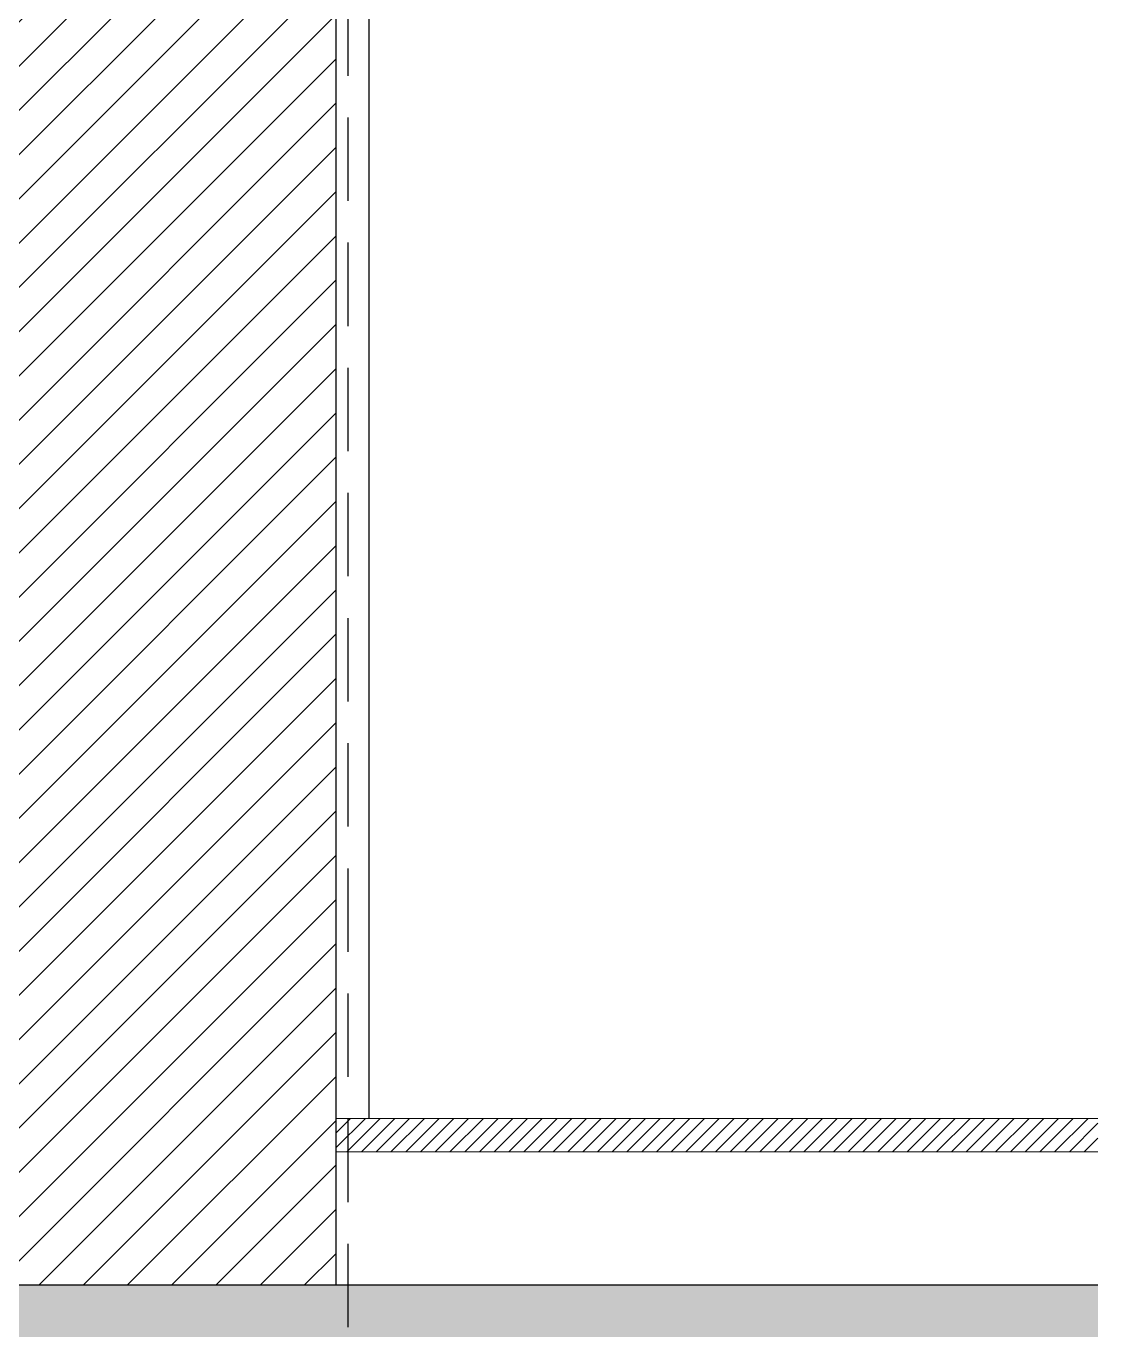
# Model space of a CAD drawing. Header units: inches. Extents: x 274057 to 444617, y 490067 to 635630.
# Drawn here: x 360109 to 360752, y 516273 to 517054 of the extents above; entities that cross this region are included whole.
import ezdxf

# ---------------------------------------------------------------- set-up
doc = ezdxf.new("R2010")
doc.units = ezdxf.units.IN
doc.header["$MEASUREMENT"] = 0
doc.linetypes.add('HIDDEN', pattern=[0.375, 0.25, -0.125])
for name, color, linetype, lineweight in [('A-FLOR-TIL1', 6, 'Continuous', 18), ('CQ Gypsum Hatch', 8, 'Continuous', 20), ('CQ Section Flooring fin.', 6, 'Continuous', 0)]:
    doc.layers.add(name, color=color, linetype=linetype, lineweight=lineweight)
for name, color, linetype in [('Calliper_wall hatch_CHB', 8, 'Continuous'), ('CQ Plaster', 1, 'Continuous'), ('CQ section wall', 3, 'Continuous'), ('CQ spot detail elevation', 1, 'Continuous'), ('CQ wall section', 5, 'Continuous')]:
    doc.layers.add(name, color=color, linetype=linetype)

# ---------------------------------------------------------------- blocks, each defined once
blk = doc.blocks.new('ff15 section c and d')
at = {"layer": 'Calliper_wall hatch_CHB', "ltscale": 300}
h = blk.add_hatch(dxfattribs=at)
h.set_pattern_fill('AR-CONC', color=256, scale=10, angle=-13.97142, style=0)
h.set_pattern_definition([(36.028577, (0, 0), (68.0890203, -23.40695), [7.5, -82.5]), (341.028577, (0, 0), (4.6961155, 76.3439316), [6, -66]), (86.480021, (5.674, -1.95), (72.7851354, 52.936981), [6.374019, -70.114211]), (32.212777, (4.83, 19.41), (99.570572, -41.829513), [11.25, -123.75]), (82.664212, (13.13, 15.92), (114.220033, 71.96377), [9.561034, -105.171376]), (337.21274, (4.83, 19.41), (114.220033, 71.96377), [9, -99]), (7.028577, (13.326, 12.14), (48.2040844, -53.482392), [7.5, -82.5]), (312.028577, (13.326, 12.14), (41.119588, 64.495185), [6, -66]), (57.480021, (17.34, 7.685), (89.323671, 11.012793), [6.374019, -70.114211]), (23.5285767, (0, 0), (9.2173322, 32.010976), [0, -65.2, 0, -67, 0, -66.25]), (353.528577, (0, 0), (35.0512903, 31.9228578), [0, -38.2, 0, -63.7, 0, -25.25]), (313.5285767, (-21.64, 5.384), (51.2584374, -15.0772595), [0, -25, 0, -78, 0, -103.5]), (303.528577, (-31.344, 7.8), (59.0102484, -4.3659754), [0, -32.5, 0, -51.8, 0, -73.5])])
h.paths.add_polyline_path([(359082.07, 520249.28), (351543.96, 520249.28), (351543.96, 519999.28), (359082.07, 519999.28)])
h.paths.add_polyline_path([(359082.07, 516299.28), (351543.96, 516299.28), (351543.96, 516049.28), (359082.07, 516049.28)])
at = {"layer": 'Calliper_wall hatch_CHB'}
h = blk.add_hatch(dxfattribs=at)
h.set_pattern_fill('ANSI31,_O', color=8, scale=150)
h.set_pattern_definition([(45, (0, 0), (-13.25825215, 13.25825215), [])])
h.paths.add_polyline_path([(351925.36, 516299.28), (351725.36, 516299.28), (351725.36, 519999.28), (351925.36, 519999.28)])
h.paths.add_polyline_path([(358625.36, 516299.28), (358425.36, 516299.28), (358425.36, 519999.28), (358625.36, 519999.28)])
at = {"layer": 'CQ Gypsum Hatch'}
h = blk.add_hatch(dxfattribs=at)
h.set_pattern_fill('ANSI31', color=256, scale=50, angle=-13.97142)
h.set_pattern_definition([(45, (376568.5685, 502028.507), (-4.4194174, 4.4194174), [])])
h.paths.add_polyline_path([(359082.07, 516379.28), (359082.07, 516399.28), (358625.36, 516399.28), (358625.36, 516379.28)])
at = {"layer": 'A-FLOR-TIL1'}
blk.add_line((358625.36, 516399.28, 0), (359082.07, 516399.28, 0), dxfattribs=at)
at = {"layer": 'CQ Plaster', "color": 1, "ltscale": 0.03}
blk.add_line((358645.36, 516399.28, 0), (358645.36, 519999.28, 0), dxfattribs=at)
at = {"layer": 'CQ Section Flooring fin.'}
for p, q in [((359082.07, 516399.28, 0), (358625.36, 516399.28, 0)), ((359082.07, 516379.28, 0), (358625.36, 516379.28, 0))]:
    blk.add_line(p, q, dxfattribs=at)
at = {"layer": 'CQ section wall', "elevation": 0}
blk.add_lwpolyline([(358625.36, 516299.28), (358425.36, 516299.28), (358425.36, 519999.28), (358625.36, 519999.28)], close=True, dxfattribs=at)
blk.add_lwpolyline([(359082.07, 516299.28), (351543.96, 516299.28)], dxfattribs=at)

msp = doc.modelspace()

# ---------------------------------------------------------------- linework, layer by layer
at = {"layer": 'CQ spot detail elevation', "color": 3, "linetype": 'HIDDEN', "ltscale": 200}
msp.add_lwpolyline([(359153.08, 517824.17), (360302.27, 517824.17), (360302.27, 516226.71), (359153.08, 516226.71)], close=True, dxfattribs=at)

# ---------------------------------------------------------------- block references
at = {"layer": 'CQ wall section'}
msp.add_blockref('ff15 section c and d', (1669.74, 0), dxfattribs=at)

doc.saveas('drawing.dxf')
